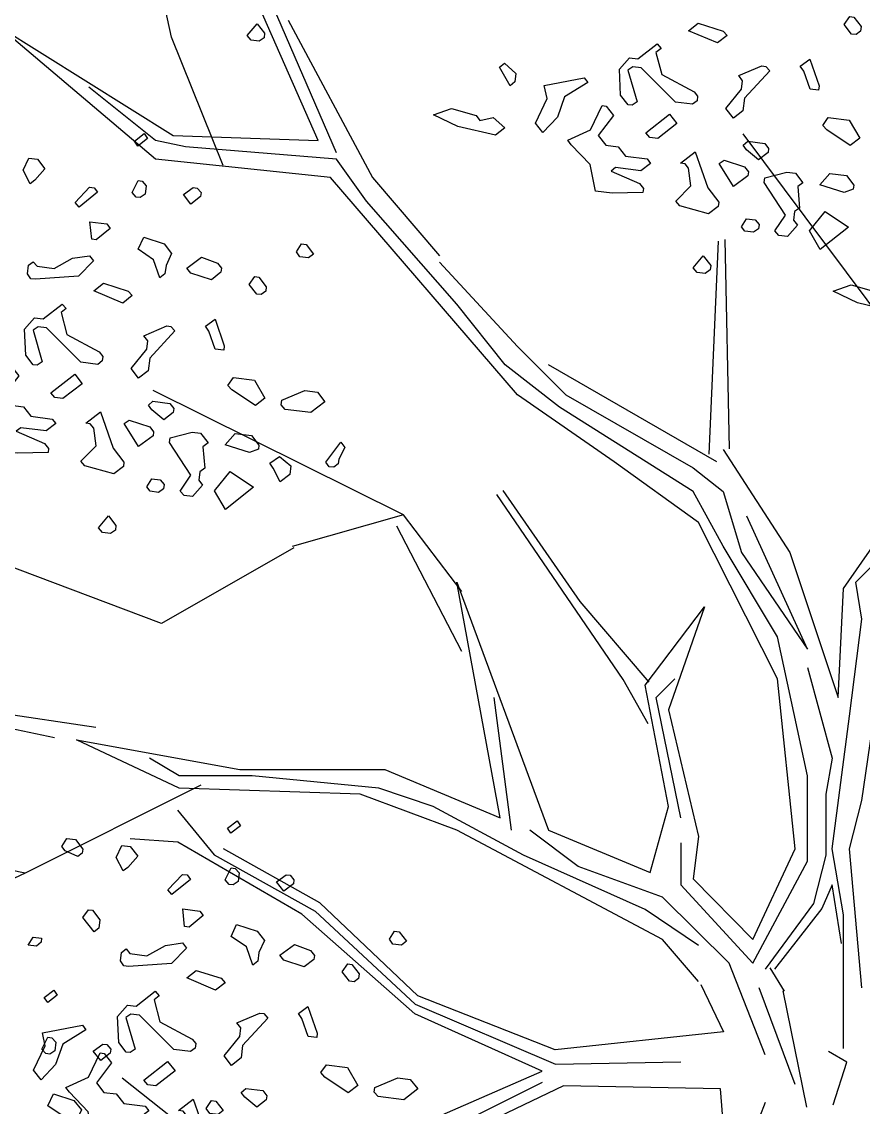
# Model space of a CAD drawing. Header units: millimetres. Extents: x 935 to 13922, y 3203 to 7816.
# Drawn here: x 5826.9 to 5887.9, y 4284.7 to 4363.3 of the extents above; entities that cross this region are included whole.
import ezdxf

# ---------------------------------------------------------------- set-up
doc = ezdxf.new("R2010")
doc.units = ezdxf.units.MM
doc.layers.add('ALBERI', color=104, linetype='Continuous')

msp = doc.modelspace()

# ---------------------------------------------------------------- linework, layer by layer
at = {"layer": 'ALBERI', "color": 44, "linetype": 'ByBlock'}
for p, q in [((5837.742, 4362.186), (5834.806, 4375.567)), ((5848.354, 4354.689), (5843.585, 4365.573)), ((5849.695, 4353.794), (5844.404, 4366.02)), ((5846.193, 4363.411), (5852.303, 4352.005)), ((5825.179, 4362.963), (5837.847, 4355.061)), ((5841.481, 4352.878), (5837.742, 4362.186)), ((5889.774, 4340.973), (5879.172, 4355.17)), ((5838.741, 4354.241), (5836.58, 4354.689)), ((5837.847, 4355.061), (5848.354, 4354.689)), ((5849.695, 4353.347), (5838.741, 4354.241)), ((5849.248, 4352.005), (5836.58, 4353.347)), ((5851.856, 4350.29), (5849.695, 4353.347)), ((5862.81, 4336.275), (5849.248, 4352.005)), ((5852.303, 4352.005), (5857.147, 4346.339)), ((5858.414, 4342.835), (5851.856, 4350.29)), ((5857.147, 4345.892), (5862.81, 4339.779)), ((5861.916, 4338.437), (5858.414, 4342.835)), ((5862.81, 4339.779), (5866.313, 4336.275)), ((5865.866, 4335.38), (5861.916, 4338.437)), ((5877.267, 4331.429), (5865.046, 4338.437)), ((5854.543, 4327.593), (5836.397, 4336.587)), ((5869.815, 4331.429), (5862.81, 4336.275)), ((5866.313, 4336.275), (5875.553, 4330.982)), ((5875.553, 4329.267), (5865.866, 4335.38)), ((5877.714, 4332.324), (5882.558, 4324.869)), ((5875.926, 4327.031), (5869.815, 4331.429)), ((5875.553, 4330.982), (5877.714, 4329.267)), ((5877.714, 4325.316), (5875.553, 4329.267)), ((5877.714, 4329.267), (5879.055, 4324.869)), ((5886.433, 4322.26), (5890.382, 4327.926)), ((5854.543, 4327.593), (5846.472, 4325.287)), ((5858.784, 4322.045), (5854.543, 4327.593)), ((5881.663, 4315.699), (5875.926, 4327.031)), ((5883.824, 4317.861), (5879.428, 4327.478)), ((5887.327, 4322.707), (5891.276, 4326.658)), ((5881.663, 4318.756), (5877.714, 4325.316)), ((5879.055, 4324.869), (5883.824, 4317.861)), ((5882.558, 4324.869), (5886.06, 4314.358)), ((5861.543, 4305.635), (5858.414, 4322.707)), ((5858.414, 4322.707), (5865.046, 4304.741)), ((5886.06, 4314.358), (5886.433, 4322.26)), ((5887.774, 4320.023), (5887.327, 4322.707)), ((5872.051, 4315.252), (5876.373, 4320.918)), ((5876.373, 4320.918), (5873.764, 4313.463)), ((5886.88, 4313.016), (5887.774, 4320.023)), ((5883.824, 4308.692), (5881.663, 4318.756)), ((5883.824, 4316.52), (5885.613, 4309.959)), ((5873.764, 4306.455), (5872.051, 4315.252)), ((5872.87, 4314.358), (5874.212, 4315.699)), ((5882.93, 4303.399), (5881.663, 4315.699)), ((5829.261, 4311.438), (5815.07, 4314.375)), ((5832.254, 4312.198), (5816.152, 4314.552)), ((5861.096, 4314.358), (5862.363, 4304.741)), ((5874.659, 4305.635), (5872.87, 4314.358)), ((5873.764, 4313.463), (5875.926, 4304.294)), ((5885.613, 4303.399), (5886.88, 4313.016)), ((5887.774, 4306.903), (5888.668, 4313.016)), ((5838.294, 4307.797), (5830.842, 4311.301)), ((5830.842, 4311.301), (5842.69, 4309.139)), ((5838.294, 4308.692), (5836.133, 4309.959)), ((5885.613, 4309.959), (5885.166, 4307.35)), ((5842.69, 4309.139), (5853.197, 4309.139)), ((5853.197, 4309.139), (5861.543, 4305.635)), ((5839.863, 4308.012), (5827.14, 4301.648)), ((5843.585, 4308.692), (5838.294, 4308.692)), ((5852.75, 4307.797), (5843.585, 4308.692)), ((5883.824, 4302.504), (5883.824, 4308.692)), ((5851.409, 4307.35), (5838.294, 4307.797)), ((5858.414, 4304.741), (5851.409, 4307.35)), ((5856.7, 4306.455), (5852.75, 4307.797)), ((5885.166, 4307.35), (5885.166, 4302.952)), ((5863.257, 4302.952), (5856.7, 4306.455)), ((5872.423, 4301.684), (5873.764, 4306.455)), ((5886.88, 4303.399), (5887.774, 4306.903)), ((5873.317, 4296.839), (5858.414, 4304.741)), ((5867.207, 4302.132), (5863.705, 4304.741)), ((5865.046, 4304.741), (5872.423, 4301.684)), ((5875.926, 4304.294), (5875.553, 4301.237)), ((5827.14, 4301.648), (5816.538, 4303.769)), ((5874.659, 4303.846), (5874.659, 4300.79)), ((5879.875, 4296.839), (5882.93, 4303.399)), ((5886.433, 4298.628), (5885.613, 4303.399)), ((5887.774, 4293.335), (5886.88, 4303.399)), ((5872.051, 4299.001), (5863.257, 4302.952)), ((5879.875, 4295.124), (5883.824, 4302.504)), ((5885.166, 4302.952), (5884.272, 4299.448)), ((5873.317, 4299.895), (5867.207, 4302.132)), ((5827.14, 4301.648), (5818.006, 4297.405)), ((5875.553, 4301.237), (5879.875, 4296.839)), ((5874.659, 4300.79), (5879.875, 4295.124)), ((5885.613, 4300.79), (5884.868, 4299.075)), ((5886.284, 4296.54), (5885.613, 4300.79)), ((5878.161, 4295.124), (5873.317, 4299.895)), ((5884.272, 4299.448), (5880.769, 4294.677)), ((5875.926, 4296.391), (5872.051, 4299.001)), ((5884.868, 4299.075), (5881.44, 4294.677)), ((5886.433, 4293.782), (5886.433, 4298.628)), ((5875.926, 4293.782), (5873.317, 4296.839)), ((5880.769, 4288.489), (5878.161, 4295.124)), ((5882.16, 4293.083), (5881.124, 4294.778)), ((5882.93, 4286.327), (5880.322, 4293.335)), ((5882.036, 4293.111), (5883.75, 4284.687)), ((5886.433, 4288.936), (5886.433, 4293.782)), ((5841.168, 4281.25), (5834.154, 4286.798)), ((5880.769, 4285.024), (5878.161, 4278.389))]:
    msp.add_line(p, q, dxfattribs=at)
at = {"layer": 'ALBERI', "color": 104, "linetype": 'ByBlock'}
for p, q in [((5836.58, 4353.347), (5825.179, 4362.963)), ((5836.58, 4354.689), (5831.736, 4358.565))]:
    msp.add_line(p, q, dxfattribs=at)
at = {"layer": 'ALBERI', "color": 104}
for points in [[(5844.443, 4362.13), (5844.08, 4361.882), (5843.501, 4361.955), (5843.212, 4362.286), (5843.946, 4363.149), (5844.484, 4362.456), (5844.443, 4362.13)], [(5877.998, 4362.293), (5877.305, 4361.755), (5875.212, 4362.645), (5875.905, 4363.182), (5877.709, 4362.623), (5877.998, 4362.293)], [(5887.711, 4362.94), (5887.67, 4362.615), (5887.344, 4362.362), (5887.018, 4362.403), (5886.481, 4363.096), (5886.884, 4363.67), (5887.174, 4363.633), (5887.711, 4362.94)], [(5872.844, 4361.069), (5873.267, 4359.472), (5875.609, 4358.22), (5875.862, 4357.894), (5875.82, 4357.568), (5875.494, 4357.315), (5874.264, 4357.471), (5871.784, 4359.953), (5871.169, 4360.031), (5870.807, 4359.782), (5871.473, 4357.493), (5871.111, 4357.244), (5870.822, 4357.281), (5870.284, 4357.974), (5870.192, 4359.86), (5870.921, 4360.687), (5871.536, 4360.609), (5872.922, 4361.684), (5873.211, 4361.353), (5872.844, 4361.069)], [(5862.613, 4358.943), (5862.283, 4358.654), (5861.497, 4360.003), (5861.864, 4360.287), (5862.691, 4359.558), (5862.613, 4358.943)], [(5881.093, 4359.733), (5879.263, 4357.758), (5879.149, 4356.854), (5878.456, 4356.316), (5877.919, 4357.009), (5879.051, 4358.41), (5879.129, 4359.025), (5878.845, 4359.392), (5880.515, 4360.1), (5880.804, 4360.063), (5881.093, 4359.733)], [(5884.629, 4358.33), (5884.014, 4358.408), (5883.554, 4359.716), (5883.306, 4360.078), (5883.994, 4360.579), (5884.67, 4358.656), (5884.629, 4358.33)], [(5866.226, 4357.861), (5865.709, 4356.383), (5864.649, 4355.267), (5864.111, 4355.96), (5864.959, 4357.727), (5864.748, 4358.673), (5867.648, 4359.226), (5867.901, 4358.9), (5866.226, 4357.861)], [(5860.09, 4356.137), (5861.036, 4356.348), (5861.899, 4355.614), (5861.206, 4355.077), (5858.493, 4355.714), (5856.725, 4356.562), (5858.033, 4357.022), (5859.805, 4356.504), (5860.09, 4356.137)], [(5869.766, 4356.495), (5868.665, 4355.053), (5869.203, 4354.361), (5870.107, 4354.246), (5870.645, 4353.554), (5872.201, 4353.357), (5872.453, 4353.031), (5871.761, 4352.494), (5869.915, 4352.727), (5869.589, 4352.474), (5871.646, 4351.589), (5871.931, 4351.222), (5871.894, 4350.933), (5869.682, 4350.881), (5868.452, 4351.037), (5868.07, 4352.96), (5866.706, 4354.382), (5866.453, 4354.708), (5868.091, 4355.457), (5868.94, 4357.224), (5869.229, 4357.188), (5869.766, 4356.495)], [(5872.976, 4354.84), (5872.397, 4354.913), (5872.108, 4355.243), (5873.824, 4356.607), (5874.362, 4355.915), (5872.976, 4354.84)], [(5887.61, 4354.866), (5886.917, 4354.328), (5885.222, 4355.461), (5884.933, 4355.792), (5885.337, 4356.366), (5886.856, 4356.174), (5887.61, 4354.866)], [(5881.009, 4354.119), (5880.972, 4353.829), (5880.28, 4353.292), (5879.417, 4354.026), (5879.164, 4354.352), (5879.494, 4354.641), (5880.725, 4354.486), (5881.009, 4354.119)], [(5877.394, 4350.238), (5877.353, 4349.912), (5876.66, 4349.375), (5874.566, 4349.97), (5874.277, 4350.301), (5875.374, 4351.412), (5875.203, 4352.684), (5874.95, 4353.01), (5874.625, 4353.051), (5875.684, 4353.873), (5876.604, 4351.257), (5877.394, 4350.238)], [(5879.546, 4352.429), (5879.509, 4352.14), (5878.454, 4351.354), (5877.416, 4353.029), (5877.778, 4353.277), (5879.261, 4352.796), (5879.546, 4352.429)], [(5883.489, 4351.637), (5883.122, 4351.352), (5883.256, 4349.791), (5882.894, 4349.543), (5882.816, 4348.928), (5883.101, 4348.561), (5882.371, 4347.734), (5881.756, 4347.812), (5881.467, 4348.143), (5882.238, 4349.295), (5880.698, 4351.659), (5880.739, 4351.984), (5882.337, 4352.407), (5882.952, 4352.33), (5883.489, 4351.637)], [(5887.18, 4351.465), (5887.144, 4351.175), (5886.487, 4350.927), (5884.719, 4351.481), (5885.449, 4352.308), (5886.643, 4352.157), (5887.18, 4351.465)], [(5832.382, 4350.947), (5831.032, 4349.868), (5830.743, 4350.198), (5831.803, 4351.314), (5832.129, 4351.273), (5832.382, 4350.947)], [(5835.897, 4351.422), (5835.82, 4350.807), (5835.457, 4350.559), (5835.168, 4350.595), (5834.879, 4350.926), (5835.319, 4351.789), (5835.608, 4351.753), (5835.897, 4351.422)], [(5839.877, 4350.919), (5839.841, 4350.63), (5839.148, 4350.092), (5838.611, 4350.785), (5839.299, 4351.286), (5839.588, 4351.25), (5839.877, 4350.919)], [(5880.314, 4348.619), (5880.273, 4348.293), (5879.911, 4348.045), (5879.296, 4348.123), (5879.043, 4348.449), (5879.41, 4349.027), (5880.025, 4348.95), (5880.314, 4348.619)], [(5884.754, 4346.808), (5883.969, 4348.157), (5885.101, 4349.558), (5886.796, 4348.425), (5884.754, 4346.808)], [(5833.301, 4348.331), (5832.278, 4347.505), (5831.952, 4347.546), (5831.818, 4348.813), (5833.048, 4348.657), (5833.301, 4348.331)], [(5837.741, 4346.521), (5837.337, 4345.653), (5837.259, 4345.037), (5836.893, 4344.753), (5836.433, 4346.061), (5835.317, 4346.827), (5835.72, 4347.695), (5837.204, 4347.213), (5837.741, 4346.521)], [(5848.028, 4346.471), (5847.661, 4346.186), (5847.046, 4346.264), (5846.797, 4346.626), (5847.165, 4347.205), (5847.49, 4347.164), (5848.028, 4346.471)], [(5830.99, 4344.874), (5827.872, 4344.643), (5827.547, 4344.684), (5827.298, 4345.046), (5827.376, 4345.661), (5827.702, 4345.914), (5827.991, 4345.583), (5829.222, 4345.428), (5830.566, 4346.177), (5831.801, 4346.352), (5832.086, 4345.985), (5830.99, 4344.874)], [(5841.354, 4345.439), (5841.317, 4345.15), (5840.624, 4344.612), (5839.141, 4345.094), (5838.857, 4345.461), (5839.912, 4346.246), (5841.069, 4345.806), (5841.354, 4345.439)], [(5876.772, 4345.317), (5876.41, 4345.069), (5875.831, 4345.142), (5875.542, 4345.472), (5876.276, 4346.336), (5876.814, 4345.643), (5876.772, 4345.317)], [(5834.892, 4343.462), (5834.199, 4342.924), (5832.105, 4343.814), (5832.798, 4344.351), (5834.602, 4343.792), (5834.892, 4343.462)], [(5844.605, 4344.109), (5844.563, 4343.784), (5844.237, 4343.531), (5843.912, 4343.572), (5843.374, 4344.265), (5843.778, 4344.839), (5844.067, 4344.802), (5844.605, 4344.109)], [(5889.052, 4343.359), (5889.998, 4343.57), (5890.861, 4342.836), (5890.168, 4342.299), (5887.455, 4342.936), (5885.687, 4343.784), (5886.995, 4344.244), (5888.768, 4343.726), (5889.052, 4343.359)], [(5829.738, 4342.238), (5830.161, 4340.641), (5832.502, 4339.389), (5832.755, 4339.063), (5832.714, 4338.738), (5832.388, 4338.485), (5831.158, 4338.64), (5828.678, 4341.122), (5828.062, 4341.2), (5827.7, 4340.952), (5828.367, 4338.662), (5828.004, 4338.413), (5827.715, 4338.45), (5827.178, 4339.143), (5827.085, 4341.029), (5827.815, 4341.856), (5828.43, 4341.778), (5829.815, 4342.853), (5830.104, 4342.523), (5829.738, 4342.238)], [(5837.987, 4340.902), (5836.157, 4338.927), (5836.042, 4338.023), (5835.35, 4337.486), (5834.812, 4338.178), (5835.945, 4339.579), (5836.023, 4340.194), (5835.738, 4340.561), (5837.408, 4341.269), (5837.698, 4341.233), (5837.987, 4340.902)], [(5841.522, 4339.499), (5840.907, 4339.577), (5840.448, 4340.885), (5840.199, 4341.247), (5840.888, 4341.749), (5841.564, 4339.825), (5841.522, 4339.499)], [(5826.66, 4337.664), (5825.559, 4336.223), (5826.096, 4335.53), (5827.001, 4335.416), (5827.538, 4334.723), (5829.094, 4334.526), (5829.347, 4334.2), (5828.654, 4333.663), (5826.809, 4333.896), (5826.483, 4333.643), (5828.54, 4332.758), (5828.824, 4332.391), (5828.788, 4332.102), (5826.576, 4332.051), (5825.345, 4332.206), (5824.964, 4334.129), (5823.599, 4335.551), (5823.346, 4335.877), (5824.985, 4336.626), (5825.833, 4338.394), (5826.123, 4338.357), (5826.66, 4337.664)], [(5829.87, 4336.009), (5829.291, 4336.082), (5829.002, 4336.413), (5830.718, 4337.777), (5831.255, 4337.084), (5829.87, 4336.009)], [(5844.504, 4336.035), (5843.811, 4335.498), (5842.116, 4336.631), (5841.827, 4336.961), (5842.23, 4337.535), (5843.75, 4337.343), (5844.504, 4336.035)], [(5848.846, 4335.78), (5847.827, 4334.99), (5845.982, 4335.223), (5845.693, 4335.554), (5845.734, 4335.88), (5847.404, 4336.588), (5848.308, 4336.473), (5848.846, 4335.78)], [(5837.903, 4335.288), (5837.866, 4334.999), (5837.173, 4334.461), (5836.31, 4335.195), (5836.057, 4335.521), (5836.388, 4335.81), (5837.618, 4335.655), (5837.903, 4335.288)], [(5834.288, 4331.407), (5834.246, 4331.082), (5833.554, 4330.544), (5831.46, 4331.139), (5831.171, 4331.47), (5832.267, 4332.581), (5832.097, 4333.853), (5831.844, 4334.179), (5831.518, 4334.22), (5832.578, 4335.042), (5833.497, 4332.426), (5834.288, 4331.407)], [(5836.439, 4333.598), (5836.403, 4333.309), (5835.348, 4332.523), (5834.309, 4334.198), (5834.672, 4334.447), (5836.155, 4333.965), (5836.439, 4333.598)], [(5840.383, 4332.806), (5840.016, 4332.522), (5840.15, 4330.961), (5839.787, 4330.712), (5839.71, 4330.097), (5839.994, 4329.73), (5839.265, 4328.904), (5838.65, 4328.981), (5838.361, 4329.312), (5839.131, 4330.464), (5837.592, 4332.828), (5837.633, 4333.153), (5839.23, 4333.577), (5839.845, 4333.499), (5840.383, 4332.806)], [(5844.074, 4332.634), (5844.037, 4332.344), (5843.381, 4332.096), (5841.613, 4332.651), (5842.342, 4333.477), (5843.536, 4333.327), (5844.074, 4332.634)], [(5849.863, 4331.608), (5849.822, 4331.283), (5849.496, 4331.03), (5849.17, 4331.071), (5848.917, 4331.397), (5850.018, 4332.839), (5850.303, 4332.472), (5849.863, 4331.608)], [(5846.306, 4330.514), (5845.613, 4329.976), (5845.112, 4330.959), (5844.864, 4331.321), (5845.552, 4331.822), (5846.383, 4331.129), (5846.306, 4330.514)], [(5837.208, 4329.788), (5837.167, 4329.463), (5836.804, 4329.214), (5836.189, 4329.292), (5835.936, 4329.618), (5836.304, 4330.197), (5836.919, 4330.119), (5837.208, 4329.788)], [(5841.648, 4327.978), (5840.862, 4329.327), (5841.995, 4330.728), (5843.69, 4329.594), (5841.648, 4327.978)], [(5833.666, 4326.486), (5833.304, 4326.238), (5832.725, 4326.311), (5832.436, 4326.642), (5833.17, 4327.505), (5833.707, 4326.812), (5833.666, 4326.486)], [(5842.633, 4301.655), (5842.555, 4301.04), (5842.193, 4300.792), (5841.903, 4300.828), (5841.614, 4301.159), (5842.054, 4302.022), (5842.344, 4301.986), (5842.633, 4301.655)], [(5839.117, 4301.18), (5837.768, 4300.101), (5837.479, 4300.432), (5838.539, 4301.547), (5838.864, 4301.506), (5839.117, 4301.18)], [(5846.613, 4301.152), (5846.576, 4300.863), (5845.883, 4300.325), (5845.346, 4301.018), (5846.034, 4301.52), (5846.324, 4301.483), (5846.613, 4301.152)], [(5832.536, 4298.262), (5832.458, 4297.647), (5832.132, 4297.394), (5831.306, 4298.418), (5831.709, 4298.992), (5831.999, 4298.955), (5832.536, 4298.262)], [(5840.037, 4298.564), (5839.013, 4297.738), (5838.688, 4297.779), (5838.553, 4299.046), (5839.784, 4298.89), (5840.037, 4298.564)], [(5844.476, 4296.754), (5844.073, 4295.886), (5843.995, 4295.271), (5843.628, 4294.986), (5843.168, 4296.294), (5842.052, 4297.06), (5842.456, 4297.928), (5843.939, 4297.446), (5844.476, 4296.754)], [(5828.286, 4296.63), (5827.956, 4296.341), (5827.341, 4296.419), (5827.708, 4296.997), (5828.323, 4296.92), (5828.286, 4296.63)], [(5854.763, 4296.704), (5854.396, 4296.419), (5853.781, 4296.497), (5853.533, 4296.859), (5853.9, 4297.438), (5854.226, 4297.397), (5854.763, 4296.704)], [(5837.725, 4295.107), (5834.608, 4294.876), (5834.282, 4294.917), (5834.034, 4295.279), (5834.112, 4295.894), (5834.438, 4296.147), (5834.727, 4295.817), (5835.957, 4295.661), (5837.302, 4296.41), (5838.537, 4296.585), (5838.821, 4296.218), (5837.725, 4295.107)], [(5848.089, 4295.672), (5848.053, 4295.383), (5847.36, 4294.845), (5845.877, 4295.327), (5845.592, 4295.694), (5846.647, 4296.479), (5847.805, 4296.039), (5848.089, 4295.672)], [(5851.34, 4294.343), (5851.299, 4294.017), (5850.973, 4293.764), (5850.647, 4293.805), (5850.11, 4294.498), (5850.513, 4295.072), (5850.803, 4295.035), (5851.34, 4294.343)], [(5841.627, 4293.695), (5840.934, 4293.158), (5838.841, 4294.047), (5839.534, 4294.584), (5841.338, 4294.026), (5841.627, 4293.695)], [(5836.473, 4292.471), (5836.896, 4290.874), (5839.238, 4289.622), (5839.491, 4289.296), (5839.449, 4288.971), (5839.123, 4288.718), (5837.893, 4288.873), (5835.413, 4291.355), (5834.798, 4291.433), (5834.436, 4291.185), (5835.102, 4288.895), (5834.74, 4288.647), (5834.451, 4288.683), (5833.913, 4289.376), (5833.821, 4291.262), (5834.55, 4292.089), (5835.165, 4292.012), (5836.551, 4293.086), (5836.84, 4292.756), (5836.473, 4292.471)], [(5844.722, 4291.135), (5842.892, 4289.161), (5842.778, 4288.256), (5842.085, 4287.719), (5841.548, 4288.411), (5842.68, 4289.812), (5842.758, 4290.427), (5842.474, 4290.794), (5844.144, 4291.502), (5844.433, 4291.466), (5844.722, 4291.135)], [(5848.258, 4289.733), (5847.643, 4289.81), (5847.183, 4291.118), (5846.935, 4291.48), (5847.623, 4291.982), (5848.299, 4290.058), (5848.258, 4289.733)], [(5829.855, 4289.264), (5829.338, 4287.785), (5828.278, 4286.669), (5827.74, 4287.362), (5828.588, 4289.13), (5828.377, 4290.075), (5831.277, 4290.628), (5831.53, 4290.302), (5829.855, 4289.264)], [(5829.357, 4289.395), (5829.279, 4288.78), (5828.917, 4288.531), (5828.628, 4288.568), (5828.339, 4288.898), (5828.778, 4289.762), (5829.068, 4289.725), (5829.357, 4289.395)], [(5833.337, 4288.892), (5833.301, 4288.602), (5832.608, 4288.065), (5832.07, 4288.758), (5832.759, 4289.259), (5833.048, 4289.222), (5833.337, 4288.892)], [(5833.395, 4287.897), (5832.294, 4286.456), (5832.832, 4285.763), (5833.736, 4285.649), (5834.274, 4284.956), (5835.83, 4284.759), (5836.082, 4284.433), (5835.39, 4283.896), (5833.544, 4284.129), (5833.218, 4283.876), (5835.275, 4282.991), (5835.56, 4282.625), (5835.523, 4282.335), (5833.311, 4282.284), (5832.081, 4282.439), (5831.699, 4284.362), (5830.335, 4285.784), (5830.082, 4286.11), (5831.72, 4286.859), (5832.569, 4288.627), (5832.858, 4288.59), (5833.395, 4287.897)], [(5836.605, 4286.242), (5836.026, 4286.315), (5835.737, 4286.646), (5837.453, 4288.01), (5837.991, 4287.317), (5836.605, 4286.242)], [(5851.239, 4286.268), (5850.546, 4285.731), (5848.851, 4286.864), (5848.562, 4287.194), (5848.966, 4287.768), (5850.485, 4287.576), (5851.239, 4286.268)], [(5855.581, 4286.014), (5854.562, 4285.223), (5852.717, 4285.456), (5852.428, 4285.787), (5852.469, 4286.113), (5854.139, 4286.821), (5855.044, 4286.706), (5855.581, 4286.014)], [(5844.638, 4285.521), (5844.601, 4285.232), (5843.909, 4284.694), (5843.046, 4285.428), (5842.793, 4285.754), (5843.123, 4286.044), (5844.354, 4285.888), (5844.638, 4285.521)], [(5831.201, 4284.493), (5830.797, 4283.625), (5830.719, 4283.01), (5830.352, 4282.726), (5829.893, 4284.034), (5828.776, 4284.799), (5829.18, 4285.667), (5830.663, 4285.186), (5831.201, 4284.493)], [(5841.023, 4281.64), (5840.982, 4281.315), (5840.289, 4280.777), (5838.195, 4281.373), (5837.906, 4281.703), (5839.003, 4282.815), (5838.832, 4284.086), (5838.579, 4284.412), (5838.254, 4284.453), (5839.313, 4285.275), (5840.233, 4282.659), (5841.023, 4281.64)], [(5841.487, 4284.443), (5841.121, 4284.159), (5840.505, 4284.237), (5840.257, 4284.599), (5840.624, 4285.177), (5840.95, 4285.136), (5841.487, 4284.443)]]:
    msp.add_lwpolyline(points, dxfattribs=at)
at = {"layer": 'ALBERI', "color": 251}
for points in [[(5835.304, 4354.291), (5835.056, 4354.653), (5835.748, 4355.19), (5835.997, 4354.828), (5835.304, 4354.291)], [(5828.552, 4352.644), (5827.823, 4351.817), (5827.497, 4351.564), (5826.996, 4352.547), (5827.4, 4353.415), (5828.015, 4353.337), (5828.552, 4352.644)], [(5842.039, 4304.524), (5841.791, 4304.886), (5842.484, 4305.424), (5842.732, 4305.061), (5842.039, 4304.524)], [(5831.308, 4303.38), (5831.271, 4303.091), (5830.945, 4302.838), (5830.041, 4303.246), (5829.788, 4303.572), (5830.155, 4304.151), (5830.77, 4304.073), (5831.308, 4303.38)], [(5835.288, 4302.877), (5834.559, 4302.05), (5834.233, 4301.797), (5833.732, 4302.78), (5834.135, 4303.648), (5834.751, 4303.57), (5835.288, 4302.877)], [(5828.764, 4292.263), (5828.515, 4292.626), (5829.208, 4293.163), (5829.456, 4292.801), (5828.764, 4292.263)]]:
    msp.add_lwpolyline(points, dxfattribs=at)
at = {"layer": 'ALBERI', "color": 44}
for points in [[(5876.701, 4331.99), (5877.376, 4347.406)], [(5878.164, 4332.378), (5877.861, 4347.519)], [(5872.365, 4315.469), (5867.358, 4321.321), (5861.784, 4329.343)], [(5872.271, 4312.448), (5870.476, 4315.657), (5861.312, 4329.06)], [(5846.6, 4325.189), (5837.012, 4319.715), (5818.862, 4326.558)], [(5858.765, 4317.691), (5854.067, 4326.776)], [(5838.165, 4306.205), (5840.83, 4302.96), (5848.159, 4298.883), (5855.404, 4292.144), (5865.564, 4287.818), (5874.641, 4287.984)], [(5847.308, 4278.672), (5848.611, 4280.329), (5864.602, 4287.311), (5855.363, 4291.453), (5847.189, 4298.672), (5838.187, 4303.879), (5834.751, 4304.116)], [(5876.092, 4293.583), (5877.751, 4290.151), (5865.55, 4288.85), (5855.599, 4292.755), (5848.492, 4299.501), (5841.503, 4303.406)], [(5885.678, 4284.858), (5886.686, 4287.961), (5885.343, 4288.716)], [(5864.602, 4286.483), (5859.39, 4283.879), (5848.492, 4279.382), (5843.517, 4273.465)], [(5876.092, 4279.856), (5877.751, 4283.288), (5877.514, 4286.009), (5866.142, 4286.246), (5859.745, 4283.169), (5856.31, 4276.069)]]:
    msp.add_lwpolyline(points, dxfattribs=at)

doc.saveas('drawing.dxf')
